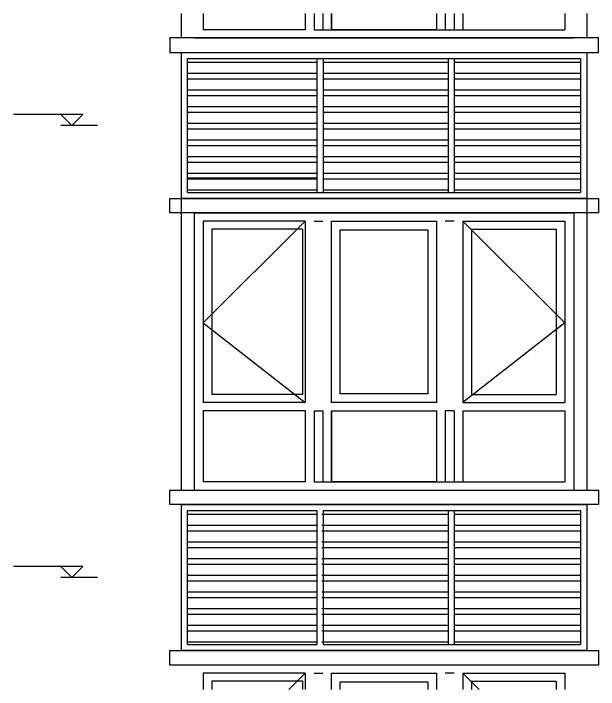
# Model space of a CAD drawing. Extents: x -737978 to 768813, y -372247 to 1140308.
# Drawn here: x -552159 to -548148, y -335304 to -330669 of the extents above; entities that cross this region are included whole.
import ezdxf

# ---------------------------------------------------------------- set-up
doc = ezdxf.new("R2010")
doc.units = 0
doc.header["$LTSCALE"] = 1000
doc.header["$MEASUREMENT"] = 0
doc.linetypes.add('HIDDEN', pattern=[9.525, 6.35, -3.175])
doc.layers.get('0').update_dxf_attribs({"linetype": 'CONTINUOUS'})
for name, color, linetype in [('A-FLOR-OTHER2-ON', 83, 'CONTINUOUS'), ('DIM_ELEV', 3, 'CONTINUOUS'), ('空调位', 8, 'CONTINUOUS'), ('立面窗', 145, 'CONTINUOUS')]:
    doc.layers.add(name, color=color, linetype=linetype)

# ---------------------------------------------------------------- blocks, each defined once
blk = doc.blocks.new('A$C56D72A94')
at = {"layer": '空调位'}
h = blk.add_hatch(dxfattribs=at)
h.set_pattern_fill('ANSI32', color=8, scale=24.000702, angle=135, style=0)
h.set_pattern_definition([(180, (288011.31, 321784.83), (-7e-15, -114.303345), []), (180, (287973.21, 321822.93), (-7e-15, -114.303345), [])])
h.paths.add_polyline_path([(1201.1, 4900.6), (1201.1, 3980.5), (2086.8, 3980.5), (2086.8, 4900.6)])
h = blk.add_hatch(dxfattribs=at)
h.set_pattern_fill('ANSI32', color=8, scale=24.000702, angle=135, style=0)
h.set_pattern_definition([(180, (287992.73, 321784.83), (-7e-15, -114.303345), []), (180, (287954.63, 321822.93), (-7e-15, -114.303345), [])])
h.paths.add_polyline_path([(2986.8, 4900.6), (2129.6, 4900.5), (2129.6, 3980.5), (2986.8, 3980.5)])
h = blk.add_hatch(dxfattribs=at)
h.set_pattern_fill('ANSI32', color=8, scale=24.000702, angle=135, style=0)
h.set_pattern_definition([(180, (288901.31, 321784.83), (-7e-15, -114.303345), []), (180, (288863.21, 321822.93), (-7e-15, -114.303345), [])])
h.paths.add_polyline_path([(3895.4, 4900.6), (3029.7, 4900.5), (3029.7, 3980.5), (3895.4, 3980.5)])
h = blk.add_hatch(dxfattribs=at)
h.set_pattern_fill('ANSI32', color=8, scale=24.000702, angle=135, style=0)
h.set_pattern_definition([(180, (288011.31, 318684.74), (-7e-15, -114.303345), []), (180, (287973.21, 318722.84), (-7e-15, -114.303345), [])])
h.paths.add_polyline_path([(1201.1, 1800.5), (1201.1, 880.4), (2086.8, 880.4), (2086.8, 1800.5)])
h = blk.add_hatch(dxfattribs=at)
h.set_pattern_fill('ANSI32', color=8, scale=24.000702, angle=135, style=0)
h.set_pattern_definition([(180, (287992.73, 318684.74), (-7e-15, -114.303345), []), (180, (287954.63, 318722.84), (-7e-15, -114.303345), [])])
h.paths.add_polyline_path([(2986.8, 1800.5), (2121.1, 1800.5), (2121.1, 880.4), (2986.8, 880.4)])
h = blk.add_hatch(dxfattribs=at)
h.set_pattern_fill('ANSI32', color=8, scale=24.000702, angle=135, style=0)
h.set_pattern_definition([(180, (288901.31, 318684.74), (-7e-15, -114.303345), []), (180, (288863.21, 318722.84), (-7e-15, -114.303345), [])])
h.paths.add_polyline_path([(3895.4, 1800.5), (3029.7, 1800.5), (3029.7, 880.4), (3895.4, 880.4)])
at = {"color": 2}
for points in [[(1158.2, 4940.6), (3938.3, 4940.6), (4018.3, 4940.6), (4018.3, 5040.6), (1158.2, 5040.6), (1078.2, 5040.6), (1078.2, 4940.6), (1158.2, 4940.6)], [(1158.2, 3940.5), (3938.3, 3940.5), (4018.3, 3940.5), (4018.3, 3840.5), (1248.2, 3840.5), (1078.2, 3840.5), (1078.2, 3940.5), (1158.2, 3940.5)], [(1248.2, 1940.5), (3848.3, 1940.5), (4018.3, 1940.5), (4018.3, 1840.5), (1158.2, 1840.5), (1078.2, 1840.5), (1078.2, 1940.5), (1248.2, 1940.5)], [(1158.2, 840.5), (3938.3, 840.5), (4018.3, 840.5), (4018.3, 740.5), (1158.2, 740.5), (1078.2, 740.5), (1078.2, 840.5), (1158.2, 840.5)]]:
    blk.add_lwpolyline(points, dxfattribs=at)
at = {"layer": 'DIM_ELEV'}
for p, q in [((482.5, 4515.5), (7.5, 4515.5)), ((407.5, 4440.5), (332.5, 4515.5)), ((407.5, 4440.5), (482.5, 4515.5)), ((582.5, 4440.5), (332.5, 4440.5)), ((482.5, 1415.5), (7.5, 1415.5)), ((407.5, 1340.5), (332.5, 1415.5)), ((407.5, 1340.5), (482.5, 1415.5)), ((582.5, 1340.5), (332.5, 1340.5))]:
    blk.add_line(p, q, dxfattribs=at)
at = {"layer": '空调位', "color": 8}
for p, q in [((1158.2, 3940.5), (1158.2, 4940.6)), ((1158.2, 4940.6), (3938.3, 4940.6)), ((1158.2, 4940.6), (3938.3, 4940.6)), ((3938.3, 4940.6), (3938.3, 3940.5)), ((1201.1, 4900.6), (2086.8, 4900.6)), ((1201.1, 3980.5), (1201.1, 4900.6)), ((1201.1, 4900.6), (2086.8, 4900.6)), ((1201.1, 3980.5), (1201.1, 4900.6)), ((1201.1, 4900.6), (3895.4, 4900.6)), ((2086.8, 4900.6), (2086.8, 3980.5)), ((2129.6, 4900.6), (3895.4, 4900.6)), ((2129.6, 4900.6), (2129.6, 3980.5)), ((2986.8, 4900.5), (2986.8, 3980.5)), ((3029.7, 4900.5), (3029.7, 3980.5)), ((3895.4, 4900.6), (3895.4, 3980.5)), ((3895.4, 4900.6), (3895.4, 3980.5)), ((1158.2, 3840.4), (1158.2, 4840.5)), ((3938.3, 4840.5), (3938.3, 3840.4)), ((1201.1, 4080.6), (2086.8, 4080.6)), ((3938.3, 3940.5), (1158.2, 3940.5)), ((1201.1, 3980.5), (2086.8, 3980.5)), ((2086.8, 3980.5), (3895.4, 3980.5)), ((3938.3, 3840.4), (1158.2, 3840.4)), ((1158.2, 840.4), (1158.2, 1840.5)), ((1158.2, 1840.5), (3938.3, 1840.5)), ((3938.3, 1840.5), (3938.3, 840.4)), ((1201.1, 1800.5), (2086.8, 1800.5)), ((1201.1, 880.4), (1201.1, 1800.5)), ((2086.8, 1800.5), (2086.8, 880.4)), ((2129.6, 1800.5), (2129.6, 880.4)), ((2129.6, 1800.5), (3895.4, 1800.5)), ((2986.8, 1800.5), (2986.8, 880.4)), ((3029.7, 1800.5), (3029.7, 880.4)), ((3895.4, 1800.5), (3895.4, 880.4)), ((3938.3, 840.4), (1158.2, 840.4)), ((1201.1, 880.4), (2086.8, 880.4)), ((2129.6, 880.4), (3895.4, 880.4))]:
    blk.add_line(p, q, dxfattribs=at)
at = {"layer": '立面窗'}
for p, q in [((1158.2, 5040.6), (1158.2, 5208.1)), ((1308.2, 5208.1), (1308.2, 5096.1)), ((2008.2, 5208.1), (2008.2, 5096.1)), ((2068.2, 5208.1), (2068.2, 5096.1)), ((2128.2, 5208.1), (2128.2, 5096.1)), ((2188.2, 5208.1), (2188.2, 5096.1)), ((2908.2, 5208.1), (2908.2, 5096.1)), ((2968.2, 5208.1), (2968.2, 5096.1)), ((3028.2, 5208.1), (3028.2, 5096.1)), ((3088.2, 5208.1), (3088.2, 5096.1)), ((3788.2, 5208.1), (3788.2, 5096.1)), ((3788.3, 5208.1), (3788.3, 5096.1)), ((3938.3, 5208.1), (3938.3, 5040.6)), ((2008.2, 5096.1), (1308.2, 5096.1)), ((2068.2, 5096.1), (3788.3, 5096.1)), ((3088.2, 5096.1), (3788.2, 5096.1)), ((1248.2, 5040.6), (3848.3, 5040.6)), ((1158.2, 1940.5), (1158.2, 3840.5)), ((1248.2, 1940.5), (1248.2, 3840.5)), ((1248.2, 3840.5), (3848.3, 3840.5)), ((3848.3, 3840.5), (3848.3, 1940.5)), ((3938.3, 3840.5), (3938.3, 1940.5)), ((1308.2, 3785), (1308.2, 2540.2)), ((2008.2, 3785), (1308.2, 3785)), ((2008.2, 3785), (2008.2, 2540.2)), ((2068.2, 3785), (2128.2, 3785)), ((3028.2, 3785), (2968.2, 3785)), ((3088.2, 3785), (3088.2, 2540.2)), ((3088.2, 3785), (3788.2, 3785)), ((3788.2, 3785), (3788.2, 2540.2)), ((1988.2, 3729.4), (1368.2, 3729.4)), ((1368.2, 3729.4), (1368.2, 2595.7)), ((1988.2, 3729.4), (1988.2, 2595.7)), ((3148.2, 3729.4), (3728.2, 3729.4)), ((3148.2, 3729.4), (3148.2, 2595.7)), ((3728.2, 3729.4), (3728.2, 2595.7)), ((1988.2, 2595.7), (1368.2, 2595.7)), ((3148.2, 2595.7), (3728.2, 2595.7)), ((2008.2, 2540.2), (1308.2, 2540.2)), ((3088.2, 2540.2), (3788.2, 2540.2)), ((2008.2, 2484.6), (1308.2, 2484.6)), ((1308.2, 2484.6), (1308.2, 1996)), ((2008.2, 2484.6), (2008.2, 1996)), ((2068.2, 2484.6), (2128.2, 2484.6)), ((2068.2, 2484.6), (2068.2, 1996)), ((2128.2, 2484.6), (2128.2, 1996)), ((2188.2, 2484.6), (2188.2, 1996)), ((2908.2, 2484.6), (2908.2, 1996)), ((3028.2, 2484.6), (2968.2, 2484.6)), ((2968.2, 2484.6), (2968.2, 1996)), ((3028.2, 2484.6), (3028.2, 1996)), ((3088.2, 2484.6), (3788.2, 2484.6)), ((3088.2, 2484.6), (3088.2, 1996)), ((3788.2, 2484.6), (3788.2, 1996)), ((3788.3, 2484.6), (3788.3, 1996)), ((2008.2, 1996), (1308.2, 1996)), ((2068.2, 1996), (3788.3, 1996)), ((3088.2, 1996), (3788.2, 1996)), ((1248.2, 1940.5), (3848.3, 1940.5)), ((1308.2, 684.9), (1308.2, 572.9)), ((2008.2, 684.9), (1308.2, 684.9)), ((2008.2, 684.9), (2008.2, 572.9)), ((2068.2, 684.9), (2128.2, 684.9)), ((3028.2, 684.9), (2968.2, 684.9)), ((3088.2, 684.9), (3088.2, 572.9)), ((3088.2, 684.9), (3788.2, 684.9)), ((3788.2, 684.9), (3788.2, 572.9)), ((1988.2, 629.3), (1368.2, 629.3)), ((1368.2, 629.3), (1368.2, 572.9)), ((1988.2, 629.3), (1988.2, 572.9)), ((3148.2, 629.3), (3728.2, 629.3)), ((3148.2, 629.3), (3148.2, 572.9)), ((3728.2, 629.3), (3728.2, 572.9))]:
    blk.add_line(p, q, dxfattribs=at)
at = {"layer": '立面窗', "linetype": 'HIDDEN'}
for p, q in [((2008.2, 3785), (1308.2, 3087.6)), ((3088.2, 3785), (3788.2, 3087.6)), ((1308.2, 3087.6), (2008.2, 2540.2)), ((3788.2, 3087.6), (3088.2, 2540.2)), ((2008.2, 684.9), (1895.8, 572.9)), ((3088.2, 684.9), (3200.6, 572.9))]:
    blk.add_line(p, q, dxfattribs=at)
at = {"layer": '立面窗'}
for points in [[(2908.2, 5208.1), (2908.2, 5096.1), (2188.2, 5096.1), (2188.2, 5208.1)], [(2188.2, 572.9), (2188.2, 684.9), (2908.2, 684.9), (2908.2, 572.9)], [(2248.2, 572.9), (2248.2, 624.9), (2848.2, 624.9), (2848.2, 572.9)]]:
    blk.add_lwpolyline(points, dxfattribs=at)
for points in [[(2188.2, 3785), (2908.2, 3785), (2908.2, 2540.2), (2188.2, 2540.2)], [(2248.2, 3725), (2848.2, 3725), (2848.2, 2600.2), (2248.2, 2600.2)], [(2188.2, 2484.6), (2908.2, 2484.6), (2908.2, 1996), (2188.2, 1996)]]:
    blk.add_lwpolyline(points, close=True, dxfattribs=at)

msp = doc.modelspace()

# ---------------------------------------------------------------- block references
at = {"layer": 'A-FLOR-OTHER2-ON'}
msp.add_blockref('A$C56D72A94', (-552166.5, -335877), dxfattribs=at)

doc.saveas('drawing.dxf')
